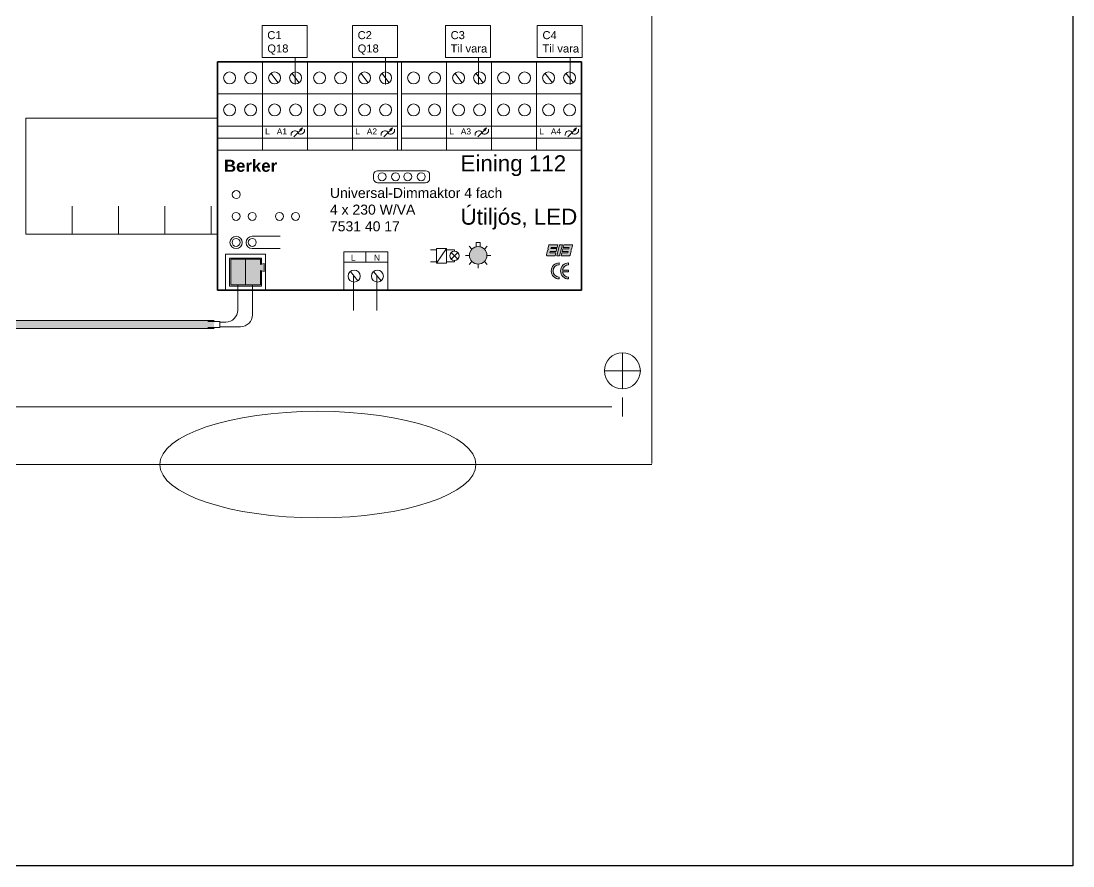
# Model space of a CAD drawing. Header units: millimetres. Extents: x -242231 to 419123, y -2399 to 525285.
# Drawn here: x -47420 to -42121, y 166183 to 170437 of the extents above; entities that cross this region are included whole.
import ezdxf

# ---------------------------------------------------------------- set-up
doc = ezdxf.new("R2010")
doc.units = ezdxf.units.MM
for name, color, linetype, lineweight in [('R-635 Töfluteikning', 7, 'Continuous', 15), ('R-635 Töfluteikning dinskinna', 32, 'Continuous', 15), ('R-635 Töfluteikning þunt', 251, 'Continuous', 20), ('R-635 Töfluteikning þykkt', 7, 'Continuous', 35), ('Texti', 3, 'Continuous', 20)]:
    doc.layers.add(name, color=color, linetype=linetype, lineweight=lineweight)
doc.styles.get("Standard").update_dxf_attribs({"font": 'arial.ttf'})

msp = doc.modelspace()

# ---------------------------------------------------------------- hatches: boundary and pattern name
at = {"layer": 'R-635 Töfluteikning'}
h = msp.add_hatch(color=256, dxfattribs=at)
h.dxf.hatch_style = 1
h.paths.add_polyline_path([(-46001.329, 169899.072), (-46015.755, 169891.993), (-46008.407, 169884.645)])
h = msp.add_hatch(color=256, dxfattribs=at)
h.dxf.hatch_style = 1
h.paths.add_polyline_path([(-45547.819, 169899.072), (-45562.245, 169891.993), (-45554.897, 169884.645)])
h = msp.add_hatch(color=256, dxfattribs=at)
h.dxf.hatch_style = 1
h.paths.add_polyline_path([(-45074.307, 169899.072), (-45088.733, 169891.993), (-45081.385, 169884.645)])
h = msp.add_hatch(color=256, dxfattribs=at)
h.dxf.hatch_style = 1
h.paths.add_polyline_path([(-44620.797, 169899.072), (-44635.224, 169891.993), (-44627.876, 169884.645)])
h = msp.add_hatch(color=5, dxfattribs=at)
h.dxf.hatch_style = 1
h.paths.add_polyline_path([(-44756.719, 169311.003, 0.34332994), (-44760.627, 169307.961), (-44765.055, 169290.465, 0.40171035), (-44762.303, 169285.614, 0.38359925), (-44767.173, 169282.099), (-44772.579, 169260.741, 0.4888375), (-44768.671, 169255.721), (-44728.899, 169255.721), (-44725.239, 169270.179), (-44755.943, 169270.179), (-44754.076, 169277.255), (-44723.448, 169277.255), (-44719.916, 169291.209), (-44750.394, 169291.209), (-44748.687, 169297.678), (-44718.278, 169297.678), (-44714.906, 169311.003)])
h.paths.add_polyline_path([(-44720.554, 169255.721), (-44706.624, 169255.721), (-44692.63, 169311.003), (-44706.56, 169311.003)])
h.paths.add_polyline_path([(-44685.381, 169311.003), (-44688.801, 169297.493), (-44658.097, 169297.493), (-44659.734, 169291.024), (-44690.212, 169291.024), (-44693.894, 169277.07), (-44663.19, 169277.07), (-44665.057, 169269.994), (-44695.761, 169269.994), (-44699.374, 169255.721), (-44657.477, 169255.721, 0.34332994), (-44653.569, 169258.763), (-44648.228, 169279.862, 0.35094923), (-44650.315, 169284.448), (-44650.095, 169284.883, 0.34332994), (-44646.187, 169287.925), (-44641.617, 169305.983, 0.4888375), (-44645.525, 169311.003)])
h = msp.add_hatch(color=256, dxfattribs=at)
h.dxf.hatch_style = 1
h.paths.add_polyline_path([(-45072.395, 169257.399, 1), (-45160.854, 169257.399, 1)])
h = msp.add_hatch(color=3, dxfattribs=at)
h.dxf.hatch_style = 1
h.paths.add_polyline_path([(-46362.467, 169108.458), (-46287.89, 169108.458), (-46287.89, 169237.456), (-46362.467, 169237.456)])
h = msp.add_hatch(color=1, dxfattribs=at)
h.dxf.hatch_style = 1
h.paths.add_polyline_path([(-46213.313, 169180.729), (-46193.817, 169175.883), (-46193.817, 169216.195), (-46213.313, 169211.35), (-46213.313, 169237.456), (-46287.89, 169237.456), (-46287.89, 169108.458), (-46213.313, 169108.458)])
h = msp.add_hatch(color=256, dxfattribs=at)
h.dxf.hatch_style = 1
h.paths.add_polyline_path([(-44708.413, 169138.536), (-44708.413, 169147.954, -1), (-44708.413, 169209.743), (-44708.413, 169219.16, 1)])
h.paths.add_polyline_path([(-44661.439, 169209.743), (-44661.439, 169219.16, 1), (-44661.439, 169138.536), (-44661.439, 169147.954, -0.37450812), (-44692.043, 169174.616), (-44661.439, 169174.616), (-44661.439, 169183.081), (-44692.043, 169183.081, -0.37450812)])
h = msp.add_hatch(color=3, dxfattribs=at)
h.dxf.hatch_style = 1
h.paths.add_polyline_path([(-46446.914, 168888.726), (-46446.914, 168908.882), (-46446.128, 168929.038), (-49920.218, 168929.038), (-49920.218, 168908.882), (-49920.218, 168888.726)])

# ---------------------------------------------------------------- linework, layer by layer
at = {"color": 7, "linetype": 'Continuous', "lineweight": 25}
for p, q in [((-42120.554, 182180.713), (-42120.554, 166182.861)), ((-42120.554, 166182.861), (-52786.792, 166182.861))]:
    msp.add_line(p, q, dxfattribs=at)
at = {"layer": 'R-635 Töfluteikning'}
for p, q in [((-44241.144, 180472.786), (-44241.144, 168208.62)), ((-46204.977, 170253.328), (-46204.977, 170414.576)), ((-46204.977, 170414.576), (-45978.223, 170414.576)), ((-45978.223, 170414.576), (-45978.223, 170253.328)), ((-45749.995, 170253.328), (-45749.995, 170414.576)), ((-45749.995, 170414.576), (-45523.24, 170414.576)), ((-45523.24, 170414.576), (-45523.24, 170253.328)), ((-45281.629, 170253.328), (-45281.629, 170414.576)), ((-45281.629, 170414.576), (-45054.875, 170414.576)), ((-45054.875, 170414.576), (-45054.875, 170253.328)), ((-44818.94, 170253.328), (-44818.94, 170414.576)), ((-44818.94, 170414.576), (-44592.185, 170414.576)), ((-44592.185, 170414.576), (-44592.185, 170253.328)), ((-45978.223, 170253.328), (-46204.977, 170253.328)), ((-46202.712, 169787.85), (-46202.712, 170231.282)), ((-46038.69, 170118.292), (-46038.69, 170253.328)), ((-45975.957, 170231.282), (-45975.957, 169787.85)), ((-45523.24, 170253.328), (-45749.995, 170253.328)), ((-45749.202, 169787.85), (-45749.202, 170231.282)), ((-45583.708, 170118.292), (-45583.708, 170253.328)), ((-45522.447, 169787.85), (-45522.447, 170231.282)), ((-45502.445, 169787.85), (-45502.445, 170231.282)), ((-45054.875, 170253.328), (-45281.629, 170253.328)), ((-45275.69, 169787.85), (-45275.69, 170231.282)), ((-45115.342, 170118.292), (-45115.342, 170253.328)), ((-45048.935, 170231.282), (-45048.935, 169787.85)), ((-44822.18, 169787.85), (-44822.18, 170231.282)), ((-44592.185, 170253.328), (-44818.94, 170253.328)), ((-44652.653, 170118.292), (-44652.653, 170253.328)), ((-46429.466, 170070.034), (-45522.447, 170070.034)), ((-45502.445, 170070.034), (-44595.425, 170070.034)), ((-46429.466, 169908.786), (-45522.447, 169908.786)), ((-46045.413, 169854.987), (-46012.081, 169888.319)), ((-46001.329, 169899.072), (-46015.755, 169891.993)), ((-46015.755, 169891.993), (-46008.407, 169884.645)), ((-46001.329, 169899.072), (-46008.407, 169884.645)), ((-45591.903, 169854.987), (-45558.571, 169888.319)), ((-45547.819, 169899.072), (-45562.245, 169891.993)), ((-45562.245, 169891.993), (-45554.897, 169884.645)), ((-45547.819, 169899.072), (-45554.897, 169884.645)), ((-45502.445, 169908.786), (-44595.425, 169908.786)), ((-45118.391, 169854.987), (-45085.059, 169888.319)), ((-45074.307, 169899.072), (-45088.733, 169891.993)), ((-45088.733, 169891.993), (-45081.385, 169884.645)), ((-45074.307, 169899.072), (-45081.385, 169884.645)), ((-44664.882, 169854.987), (-44631.55, 169888.319)), ((-44620.797, 169899.072), (-44635.224, 169891.993)), ((-44635.224, 169891.993), (-44627.876, 169884.645)), ((-44620.797, 169899.072), (-44627.876, 169884.645)), ((-46429.466, 169848.318), (-45522.447, 169848.318)), ((-44595.425, 169848.318), (-45502.445, 169848.318)), ((-46429.466, 169787.85), (-44595.425, 169787.85)), ((-45502.291, 169683.663), (-45623.227, 169683.663)), ((-45502.291, 169683.663), (-45381.355, 169683.663)), ((-45643.383, 169663.507), (-45643.383, 169643.351)), ((-45381.355, 169623.195), (-45623.227, 169623.195)), ((-45361.199, 169663.507), (-45361.199, 169643.351)), ((-46254.868, 169353.481), (-46113.776, 169353.481)), ((-45147.899, 169288.674), (-45162.152, 169302.926)), ((-45106.546, 169321.784), (-45126.702, 169321.784)), ((-45126.702, 169321.784), (-45126.702, 169300.465)), ((-45106.546, 169321.784), (-45106.546, 169300.465)), ((-45085.349, 169288.674), (-45071.097, 169302.926)), ((-46389.154, 169082.391), (-46389.154, 169263.795)), ((-46389.154, 169263.795), (-46187.595, 169263.795)), ((-46254.868, 169291.737), (-46113.776, 169291.737)), ((-46187.595, 169263.795), (-46187.595, 169082.391)), ((-45793.852, 169223.483), (-45793.852, 169275.725)), ((-45793.852, 169275.725), (-45572.136, 169275.725)), ((-45682.994, 169275.725), (-45682.994, 169223.483)), ((-45572.136, 169275.725), (-45572.136, 169223.483)), ((-45357.248, 169285.326), (-45327.014, 169285.326)), ((-45357.248, 169285.326), (-45327.014, 169285.326)), ((-45327.014, 169292.699), (-45327.014, 169217.485)), ((-45327.014, 169292.699), (-45276.624, 169292.699)), ((-45327.014, 169217.485), (-45276.624, 169292.699)), ((-45276.624, 169217.485), (-45276.624, 169292.699)), ((-45276.624, 169285.326), (-45236.312, 169285.326)), ((-45219.944, 169238.725), (-45252.679, 169271.46)), ((-45252.679, 169238.725), (-45219.944, 169271.46)), ((-45236.312, 169285.326), (-45236.312, 169278.24)), ((-45160.854, 169257.399), (-45181.01, 169257.399)), ((-45072.395, 169257.399), (-45052.239, 169257.399)), ((-46362.952, 169108.594), (-46362.952, 169237.592)), ((-46362.952, 169237.592), (-46213.797, 169237.592)), ((-46288.375, 169237.592), (-46288.375, 169108.594)), ((-46213.797, 169237.592), (-46213.797, 169211.486)), ((-46213.797, 169211.486), (-46194.301, 169216.332)), ((-46194.301, 169216.332), (-46194.301, 169176.02)), ((-45793.852, 169082.391), (-45793.852, 169223.483)), ((-45793.852, 169223.483), (-45572.136, 169223.483)), ((-45572.136, 169223.483), (-45572.136, 169082.391)), ((-45327.014, 169224.858), (-45357.248, 169224.858)), ((-45327.014, 169217.485), (-45276.624, 169217.485)), ((-45236.312, 169224.858), (-45276.624, 169224.858)), ((-45236.312, 169231.945), (-45236.312, 169224.858)), ((-45147.899, 169226.124), (-45162.152, 169211.871)), ((-45116.624, 169213.169), (-45116.624, 169193.013)), ((-45085.349, 169226.124), (-45071.097, 169211.871)), ((-44708.413, 169209.743), (-44708.413, 169219.16)), ((-44661.439, 169209.743), (-44661.439, 169219.16)), ((-46213.797, 169180.865), (-46213.797, 169108.594)), ((-46213.797, 169180.865), (-46194.301, 169176.02)), ((-44708.413, 169138.536), (-44708.413, 169147.954)), ((-44692.043, 169183.081), (-44661.439, 169183.081)), ((-44692.043, 169174.616), (-44661.439, 169174.616)), ((-44661.439, 169174.616), (-44661.439, 169183.081)), ((-44661.439, 169138.536), (-44661.439, 169147.954)), ((-46362.952, 169108.594), (-46213.797, 169108.594)), ((-46417.392, 168924.664), (-46477.86, 168924.664)), ((-46417.392, 168894.43), (-46477.86, 168894.43)), ((-46417.392, 168924.664), (-46417.392, 168894.43)), ((-44390.436, 168584.898), (-44390.436, 168766.302)), ((-44481.138, 168675.6), (-44299.734, 168675.6)), ((-44390.436, 168541.965), (-44390.436, 168446.206)), ((-44442.704, 168494.196), (-50549.967, 168494.196)), ((-44241.493, 168204.179), (-50746.611, 168204.179))]:
    msp.add_line(p, q, dxfattribs=at)
at = {"layer": 'R-635 Töfluteikning', "color": 5}
for p, q in [((-44760.627, 169307.961), (-44765.055, 169290.465)), ((-44756.719, 169311.003), (-44714.906, 169311.003)), ((-44706.56, 169311.003), (-44720.554, 169255.721)), ((-44714.906, 169311.003), (-44718.278, 169297.678)), ((-44692.63, 169311.003), (-44706.624, 169255.721)), ((-44706.56, 169311.003), (-44692.63, 169311.003)), ((-44685.381, 169311.003), (-44688.801, 169297.493)), ((-44685.381, 169311.003), (-44645.525, 169311.003)), ((-44641.617, 169305.983), (-44646.187, 169287.925)), ((-44767.096, 169282.403), (-44772.579, 169260.741)), ((-44728.899, 169255.721), (-44768.671, 169255.721)), ((-44762.449, 169285.661), (-44762.46, 169285.628)), ((-44754.076, 169277.255), (-44755.943, 169270.179)), ((-44725.239, 169270.179), (-44755.943, 169270.179)), ((-44723.372, 169277.255), (-44754.076, 169277.255)), ((-44748.687, 169297.678), (-44750.394, 169291.209)), ((-44750.394, 169291.209), (-44719.916, 169291.209)), ((-44718.278, 169297.678), (-44748.687, 169297.678)), ((-44725.239, 169270.179), (-44728.899, 169255.721)), ((-44719.916, 169291.209), (-44723.448, 169277.255)), ((-44706.624, 169255.721), (-44720.554, 169255.721)), ((-44695.761, 169269.994), (-44699.374, 169255.721)), ((-44699.374, 169255.721), (-44657.477, 169255.721)), ((-44665.057, 169269.994), (-44695.761, 169269.994)), ((-44690.212, 169291.024), (-44693.894, 169277.07)), ((-44663.19, 169277.07), (-44693.894, 169277.07)), ((-44690.212, 169291.024), (-44659.734, 169291.024)), ((-44658.097, 169297.493), (-44688.801, 169297.493)), ((-44663.19, 169277.07), (-44665.057, 169269.994)), ((-44658.097, 169297.493), (-44659.734, 169291.024)), ((-44653.569, 169258.763), (-44648.228, 169279.862)), ((-44650.095, 169284.883), (-44650.315, 169284.448)), ((-45627.494, 169154.067), (-45627.494, 168979.039))]:
    msp.add_line(p, q, dxfattribs=at)
at = {"layer": 'R-635 Töfluteikning', "color": 36}
msp.add_line((-45744.092, 169154.067), (-45744.092, 168979.039), dxfattribs=at)
at = {"layer": 'R-635 Töfluteikning', "color": 3}
for p, q in [((-46328.203, 169109.949), (-46328.203, 168981.431)), ((-46446.128, 168929.038), (-49920.218, 168929.038)), ((-49920.218, 168888.726), (-46447.011, 168888.726)), ((-46417.392, 168920.963), (-46388.671, 168920.963))]:
    msp.add_line(p, q, dxfattribs=at)
at = {"layer": 'R-635 Töfluteikning', "color": 1}
for p, q in [((-46253.389, 169109.949), (-46253.389, 168958.598)), ((-46417.392, 168898.13), (-46313.857, 168898.13))]:
    msp.add_line(p, q, dxfattribs=at)
at = {"layer": 'R-635 Töfluteikning'}
for centre, radius in [((-46368.998, 170150.658), 30.234), ((-46263.18, 170150.658), 30.234), ((-46142.244, 170150.658), 30.234), ((-46036.425, 170150.658), 30.234), ((-45915.489, 170150.658), 30.234), ((-45809.67, 170150.658), 30.234), ((-45688.734, 170150.658), 30.234), ((-45582.915, 170150.658), 30.234), ((-45441.977, 170150.658), 30.234), ((-45336.158, 170150.658), 30.234), ((-45215.222, 170150.658), 30.234), ((-45109.403, 170150.658), 30.234), ((-44988.467, 170150.658), 30.234), ((-44882.648, 170150.658), 30.234), ((-44761.712, 170150.658), 30.234), ((-44655.893, 170150.658), 30.234), ((-46368.998, 169989.41), 30.234), ((-46263.18, 169989.41), 30.234), ((-46142.244, 169989.41), 30.234), ((-46036.425, 169989.41), 30.234), ((-45915.489, 169989.41), 30.234), ((-45809.67, 169989.41), 30.234), ((-45688.734, 169989.41), 30.234), ((-45582.915, 169989.41), 30.234), ((-45441.977, 169989.41), 30.234), ((-45336.158, 169989.41), 30.234), ((-45215.222, 169989.41), 30.234), ((-45109.403, 169989.41), 30.234), ((-44988.467, 169989.41), 30.234), ((-44882.648, 169989.41), 30.234), ((-44761.712, 169989.41), 30.234), ((-44655.893, 169989.41), 30.234), ((-45600.692, 169653.429), 20.156), ((-45533.172, 169653.429), 20.156), ((-45471.41, 169653.429), 20.156), ((-45403.891, 169653.429), 20.156), ((-46335.56, 169563.637), 20.156), ((-46336.256, 169453.535), 20.156), ((-46254.868, 169453.535), 20.156), ((-46117.739, 169453.535), 20.156), ((-46036.351, 169453.535), 20.156), ((-46336.256, 169322.609), 30.872), ((-46336.256, 169322.609), 20.156), ((-46254.868, 169322.609), 20.156), ((-45236.312, 169255.092), 23.147), ((-45116.624, 169257.399), 44.23), ((-45741.294, 169152.937), 30.234), ((-45624.695, 169152.937), 30.234), ((-44390.436, 168675.6), 90.702)]:
    msp.add_circle(centre, radius, dxfattribs=at)
for centre, radius, start, end in [((-46011.609, 169886.974), 19.996, 244.950715, 17.644125), ((-45558.099, 169886.974), 19.996, 244.950715, 17.644125), ((-45084.587, 169886.974), 19.996, 244.950715, 17.644125), ((-44631.078, 169886.974), 19.996, 244.950715, 17.644125), ((-46039.587, 169864.488), 19.996, 64.950715, 189.185), ((-45586.078, 169864.488), 19.996, 64.950715, 189.185), ((-45112.566, 169864.488), 19.996, 64.950715, 189.185), ((-44659.056, 169864.488), 19.996, 64.950715, 189.185), ((-45623.227, 169663.507), 20.156, 90, 180), ((-45381.355, 169663.507), 20.156, 0, 90), ((-45623.227, 169643.351), 20.156, 180, 270), ((-45381.355, 169643.351), 20.156, 270, 0), ((-46254.868, 169322.609), 30.872, 90, 270), ((-44708.413, 169178.848), 40.312, 90, 270), ((-44708.413, 169178.848), 30.895, 90, 270), ((-44661.439, 169178.848), 40.312, 90, 270), ((-44661.439, 169178.848), 30.895, 90, 172.125331), ((-44661.439, 169178.848), 30.895, 187.874669, 270)]:
    msp.add_arc(centre, radius, start, end, dxfattribs=at)
at = {"layer": 'R-635 Töfluteikning', "color": 5}
for centre, radius, start, end in [((-44756.719, 169306.972), 4.031, 90, 165.795524), ((-44645.525, 169306.972), 4.031, 345.795524, 90), ((-44768.671, 169259.752), 4.031, 165.795524, 270), ((-44762.784, 169281.15), 4.49, 85.862842, 163.796896), ((-44761.147, 169289.476), 4.031, 165.795524, 251.166797), ((-44657.477, 169259.752), 4.031, 270, 345.795524), ((-44652.136, 169280.852), 4.031, 345.795524, 63.149457), ((-44650.095, 169288.914), 4.031, 270, 345.795524)]:
    msp.add_arc(centre, radius, start, end, dxfattribs=at)
at = {"layer": 'R-635 Töfluteikning', "color": 3}
msp.add_arc((-46388.671, 168981.431), 60.468, 270, 0, dxfattribs=at)
at = {"layer": 'R-635 Töfluteikning', "color": 1}
msp.add_arc((-46313.857, 168958.598), 60.468, 270, 0, dxfattribs=at)
at = {"layer": 'R-635 Töfluteikning', "extrusion": (0, 0, -1)}
msp.add_ellipse((-45924.169, 168204.179), major_axis=(796.161, 0), ratio=0.33670886, dxfattribs=at)
at = {"layer": 'R-635 Töfluteikning'}
for points in [[(-46031.121, 169882.603), (-46026.897, 169878.931), (-46025.271, 169875.611), (-46023.454, 169871.93), (-46020.075, 169868.859)], [(-45577.611, 169882.603), (-45573.387, 169878.931), (-45571.761, 169875.611), (-45569.944, 169871.93), (-45566.565, 169868.859)], [(-45104.099, 169882.603), (-45099.875, 169878.931), (-45098.249, 169875.611), (-45096.432, 169871.93), (-45093.053, 169868.859)], [(-44650.59, 169882.603), (-44646.366, 169878.931), (-44644.739, 169875.611), (-44642.922, 169871.93), (-44639.544, 169868.859)]]:
    msp.add_spline(points, degree=3, dxfattribs=at)
at = {"layer": 'R-635 Töfluteikning dinskinna'}
for p, q in [((-46427.915, 169949.098), (-47395.556, 169949.098)), ((-47395.556, 169364.575), (-47395.556, 169949.098)), ((-47162.082, 169364.575), (-47162.082, 169505.667)), ((-46928.609, 169364.575), (-46928.609, 169505.667)), ((-46695.135, 169364.575), (-46695.135, 169505.667)), ((-46461.662, 169364.575), (-46461.662, 169505.667)), ((-44595.425, 169364.575), (-44595.425, 169505.667)), ((-47395.556, 169364.575), (-46427.915, 169364.575))]:
    msp.add_line(p, q, dxfattribs=at)
at = {"layer": 'R-635 Töfluteikning þunt'}
for p, q in [((-46160.863, 170174.479), (-46123.625, 170126.838)), ((-46055.044, 170174.479), (-46017.806, 170126.838)), ((-45707.353, 170174.479), (-45670.115, 170126.838)), ((-45601.534, 170174.479), (-45564.296, 170126.838)), ((-45233.841, 170174.479), (-45196.603, 170126.838)), ((-45128.022, 170174.479), (-45090.784, 170126.838)), ((-44780.331, 170174.479), (-44743.093, 170126.838)), ((-44674.512, 170174.479), (-44637.274, 170126.838)), ((-46368.998, 169102.547), (-46368.998, 169243.639)), ((-46368.998, 169243.639), (-46207.751, 169243.639)), ((-46207.751, 169243.639), (-46207.751, 169212.989)), ((-46207.751, 169179.362), (-46207.751, 169102.547)), ((-45759.913, 169176.758), (-45722.675, 169129.116)), ((-45643.314, 169176.758), (-45606.076, 169129.116)), ((-46368.998, 169102.547), (-46207.751, 169102.547))]:
    msp.add_line(p, q, dxfattribs=at)
at = {"layer": 'R-635 Töfluteikning þykkt'}
for p, q in [((-46429.466, 170231.282), (-44595.425, 170231.282)), ((-46429.466, 169082.391), (-46429.466, 170231.282)), ((-46429.466, 170231.282), (-46429.466, 169082.391)), ((-44595.425, 170231.282), (-44595.425, 169082.391)), ((-44595.425, 169082.391), (-46429.466, 169082.391))]:
    msp.add_line(p, q, dxfattribs=at)

# ---------------------------------------------------------------- texts
at = {"layer": 'R-635 Töfluteikning', "char_height": 40.312, "attachment_point": 1}
for s, insert in [('C1\\PQ18', (-46179.003, 170386.457)), ('C2\\PQ18', (-45724.02, 170386.457)), ('C3\\PTil vara', (-45255.655, 170386.457)), ('C4\\PTil vara', (-44792.966, 170386.457))]:
    msp.add_mtext_dynamic_manual_height_columns(s, width=12794.52212, gutter_width=169.969, heights=[0], dxfattribs=dict(at, insert=insert))
at = {"layer": 'Texti', "attachment_point": 1}
for s, insert, char_height in [('L   A1', (-46189.981, 169896.687), 30.234), ('L   A2', (-45736.471, 169896.687), 30.234), ('L   A3', (-45262.959, 169896.687), 30.234), ('L   A4', (-44809.45, 169896.687), 30.234), ('{\\fArial|b1|i0|c0|p34;Berker}', (-46397.307, 169738.653), 60.46795), ('Eining 112\\P\\PÚtiljós, LED', (-45205.729, 169761.295), 80.62387), ('Universal-Dimmaktor 4 fach\\P4 x 230 W/VA\\P7531 40 17', (-45863.517, 169597.068), 50.38996), ('L', (-45757.478, 169260.618), 30.234), ('N', (-45641.851, 169260.618), 30.234)]:
    msp.add_mtext_dynamic_manual_height_columns(s, width=12794.52212, gutter_width=169.969, heights=[0], dxfattribs=dict(at, insert=insert, char_height=char_height))

doc.saveas('drawing.dxf')
